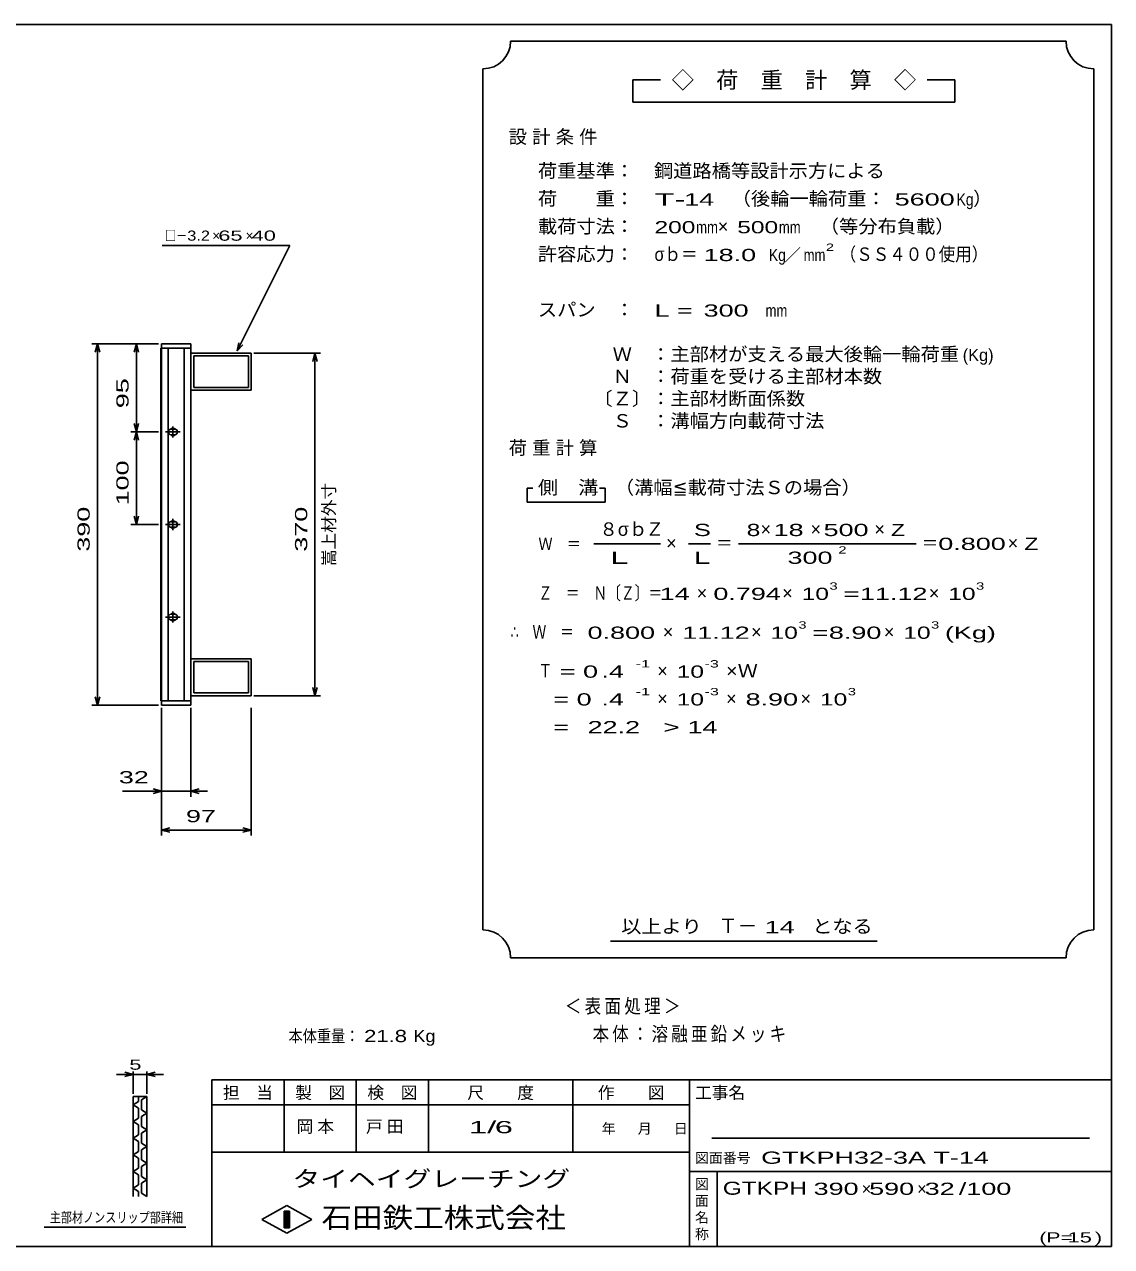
# Model space of a CAD drawing. Units: millimetres, scale not verified. Extents: x -1092 to 1039, y -770 to 632.
# Drawn here: x -136 to 1039, y -688 to 632 of the extents above; entities that cross this region are included whole.
import ezdxf
from ezdxf.enums import TextEntityAlignment as Align

# ---------------------------------------------------------------- set-up
doc = ezdxf.new("R2010")
doc.units = ezdxf.units.MM
doc.header["$LTSCALE"] = 6
for name, color, linetype, lineweight in [('0_2', 150, 'Continuous', 25), ('16', 3, 'Continuous', 25), ('22', 4, 'Continuous', 25), ('24', 2, 'Continuous', 25), ('32', 4, 'Continuous', 25)]:
    doc.layers.add(name, color=color, linetype=linetype, lineweight=lineweight)
doc.styles.add('ベクトル', font='')
doc.styles.get('ベクトル').set_extended_font_data('ベクトル')

msp = doc.modelspace()

# ---------------------------------------------------------------- linework, layer by layer
at = {"layer": '0_2'}
for p, q in [((-1037.4, 632.1), (1038.6, 632.1)), ((1038.6, 632.1), (1038.6, -687.9)), ((1038.6, -507.9), (66.6, -507.9)), ((66.6, -507.9), (66.6, -687.9)), ((144.6, -507.9), (144.6, -585.9)), ((222.6, -585.9), (222.6, -507.9)), ((300.6, -507.9), (300.6, -585.9)), ((456.6, -585.9), (456.6, -507.9)), ((582.6, -507.9), (582.6, -687.9)), ((582.6, -534.9), (66.6, -534.9)), ((1014.6, -570.9), (606.6, -570.9)), ((66.6, -585.9), (582.6, -585.9)), ((582.6, -606.9), (1038.6, -606.9)), ((612.6, -687.9), (612.6, -606.9)), ((120.6, -658.5), (147.6, -643.5)), ((147.6, -643.5), (174.6, -658.5)), ((147.6, -673.5), (120.6, -658.5)), ((144.6, -649.5), (150.6, -649.5)), ((144.6, -667.5), (144.6, -649.5)), ((144.6, -649.5), (145.8, -649.5)), ((145.8, -649.5), (145.8, -667.5)), ((147, -667.5), (147, -649.5)), ((147, -649.5), (148.2, -649.5)), ((174.6, -658.5), (147.6, -673.5)), ((148.2, -649.5), (148.2, -667.5)), ((149.4, -667.5), (149.4, -649.5)), ((149.4, -649.5), (150.6, -649.5)), ((150.6, -649.5), (150.6, -667.5)), ((150.6, -649.5), (150.6, -667.5)), ((150.6, -667.5), (144.6, -667.5)), ((145.8, -667.5), (147, -667.5)), ((148.2, -667.5), (149.4, -667.5)), ((1038.6, -687.9), (-1037.4, -687.9))]:
    msp.add_line(p, q, dxfattribs=at)
at = {"layer": '16'}
for p, q in [((11.3, -98.5), (11.3, 282.5)), ((11.3, 282.5), (12, 282.5)), ((44, 287), (12, 287)), ((12, 287), (12, 282.5)), ((12, 282.5), (44, 282.5)), ((12, 282.5), (12, -98.5)), ((44, 282.5), (12, 282.5)), ((19.5, 282.5), (19.5, -98.5)), ((36.5, -98.5), (36.5, 282.5)), ((44, 282.5), (44, 287)), ((44, -98.5), (44, 282.5)), ((44, 237), (44, 277)), ((44, 277), (109, 277)), ((47, 240), (47, 274)), ((47, 274), (106, 274)), ((106, 274), (106, 240)), ((109, 277), (109, 237)), ((106, 240), (47, 240)), ((109, 237), (44, 237)), ((24.5, 198), (24.5, 186)), ((16.5, 192), (32.5, 192)), ((26.5, 195), (22.5, 195)), ((22.5, 189), (26.5, 189)), ((26.5, 95), (22.5, 95)), ((24.5, 98), (24.5, 86)), ((16.5, 92), (32.5, 92)), ((22.5, 89), (26.5, 89)), ((16.5, -8), (32.5, -8)), ((26.5, -5), (22.5, -5)), ((22.5, -11), (26.5, -11)), ((24.5, -2), (24.5, -14)), ((44, -53), (44, -93)), ((109, -53), (44, -53)), ((47, -56), (47, -90)), ((106, -56), (47, -56)), ((106, -90), (106, -56)), ((109, -93), (109, -53)), ((47, -90), (106, -90)), ((12, -98.5), (11.3, -98.5)), ((12, -98.5), (44, -98.5)), ((12, -103), (12, -98.5)), ((12, -98.5), (44, -98.5)), ((44, -103), (12, -103)), ((44, -93), (109, -93)), ((44, -98.5), (44, -103))]:
    msp.add_line(p, q, dxfattribs=at)
for centre, radius, start, end in [((22.5, 192), 3, 90, 270), ((24.5, 192), 4, 46.6, 133.4), ((24.5, 192), 4, 226.6, 313.4), ((26.5, 192), 3, 270, 90), ((22.5, 92), 3, 90, 270), ((24.5, 92), 4, 46.6, 133.4), ((26.5, 92), 3, 270, 90), ((24.5, 92), 4, 226.6, 313.4), ((22.5, -8), 3, 90, 270), ((24.5, -8), 4, 46.6, 133.4), ((24.5, -8), 4, 226.6, 313.4), ((26.5, -8), 3, 270, 90)]:
    msp.add_arc(centre, radius, start, end, dxfattribs=at)
at = {"layer": '22'}
for p, q in [((151, 393.5), (13, 393.5)), ((94, 279.5), (151, 393.5)), ((9, 287), (-63, 287)), ((-57, 287), (-59.4, 278)), ((-54.6, 278), (-57, 287)), ((-57, 287), (-57, -103)), ((9, 287), (-21, 287)), ((-15, 287), (-17.4, 278)), ((-12.6, 278), (-15, 287)), ((-15, 287), (-15, 192)), ((94, 279.5), (95.8, 288.3)), ((94, 279.5), (100, 286.1)), ((112, 277), (184, 277)), ((178, 277), (175.6, 268)), ((180.4, 268), (178, 277)), ((178, 277), (178, -93)), ((-15, 192), (-17.4, 201)), ((-12.6, 201), (-15, 192)), ((-21, 192), (9, 192)), ((-15, 192), (-17.4, 183)), ((-12.6, 183), (-15, 192)), ((-15, 192), (-15, 92)), ((-15, 92), (-17.4, 101)), ((-12.6, 101), (-15, 92)), ((-21, 92), (9, 92)), ((178, -93), (175.6, -84)), ((180.4, -84), (178, -93)), ((-63, -103), (9, -103)), ((-57, -103), (-59.4, -94)), ((-54.6, -94), (-57, -103)), ((184, -93), (112, -93)), ((12, -106), (12, -202)), ((12, -244), (12, -106)), ((44, -202), (44, -106)), ((109, -244), (109, -106)), ((12, -196), (-30, -196)), ((12, -196), (3, -193.6)), ((3, -198.4), (12, -196)), ((12, -196), (44, -196)), ((44, -196), (53, -193.6)), ((53, -198.4), (44, -196)), ((44, -196), (62, -196)), ((12, -238), (21, -235.6)), ((109, -238), (100, -235.6)), ((21, -240.4), (12, -238)), ((12, -238), (109, -238)), ((100, -240.4), (109, -238))]:
    msp.add_line(p, q, dxfattribs=at)
at = {"layer": '24', "color": 4}
for p, q in [((989.4, 614.1), (389.4, 614.1)), ((359.4, 584.1), (359.4, -345.9)), ((1019.4, -345.9), (1019.4, 584.1)), ((551.4, 572.1), (521.4, 572.1)), ((521.4, 572.1), (521.4, 548.1)), ((869.4, 572.1), (839.4, 572.1)), ((869.4, 548.1), (869.4, 572.1)), ((521.4, 548.1), (869.4, 548.1)), ((413.4, 131.1), (407.4, 131.1)), ((407.4, 131.1), (407.4, 116.1)), ((491.4, 131.1), (485.4, 131.1)), ((491.4, 116.1), (491.4, 131.1)), ((407.4, 116.1), (491.4, 116.1)), ((479.4, 71.1), (551.4, 71.1)), ((581.4, 71.1), (605.4, 71.1)), ((635.4, 71.1), (827.4, 71.1)), ((497.4, -357.9), (785.4, -357.9)), ((389.4, -375.9), (989.4, -375.9))]:
    msp.add_line(p, q, dxfattribs=at)
for centre, start, end in [((359.4, 614.1), 270, 0), ((1019.4, 614.1), 180, 270), ((359.4, -375.9), 0, 90), ((1019.4, -375.9), 90, 180)]:
    msp.add_arc(centre, 30, start, end, dxfattribs=at)
at = {"layer": '32'}
for p, q in [((-18.6, -501.9), (-27.6, -499.5)), ((-18.6, -522.9), (-18.6, -498.9)), ((-3.6, -498.9), (-3.6, -522.9)), ((-3.6, -501.9), (5.4, -499.5)), ((-18.6, -501.9), (-36.6, -501.9)), ((-27.6, -504.3), (-18.6, -501.9)), ((-18.6, -501.9), (-3.6, -501.9)), ((5.4, -504.3), (-3.6, -501.9)), ((-3.6, -501.9), (14.4, -501.9)), ((-18.6, -525.9), (-3.6, -525.9)), ((-18.6, -633.9), (-18.6, -525.9)), ((-12.6, -525.9), (-12.6, -531.3)), ((-3.6, -525.9), (-9.6, -529.5)), ((-3.6, -525.9), (-3.6, -633.9)), ((-12.6, -531.3), (-18.6, -534.9)), ((-18.6, -534.9), (-12.6, -538.5)), ((-12.6, -538.5), (-12.6, -549.3)), ((-9.6, -529.5), (-9.6, -540.3)), ((-9.6, -540.3), (-3.6, -543.9)), ((-12.6, -549.3), (-18.6, -552.9)), ((-18.6, -552.9), (-12.6, -556.5)), ((-3.6, -543.9), (-9.6, -547.5)), ((-9.6, -547.5), (-9.6, -558.3)), ((-12.6, -567.3), (-18.6, -570.9)), ((-12.6, -556.5), (-12.6, -567.3)), ((-9.6, -558.3), (-3.6, -561.9)), ((-3.6, -561.9), (-9.6, -565.5)), ((-9.6, -565.5), (-9.6, -576.3)), ((-18.6, -570.9), (-12.6, -574.5)), ((-12.6, -574.5), (-12.6, -585.3)), ((-9.6, -576.3), (-3.6, -579.9)), ((-3.6, -579.9), (-9.6, -583.5)), ((-12.6, -585.3), (-18.6, -588.9)), ((-18.6, -588.9), (-12.6, -592.5)), ((-12.6, -592.5), (-12.6, -603.3)), ((-9.6, -583.5), (-9.6, -594.3)), ((-12.6, -603.3), (-18.6, -606.9)), ((-18.6, -606.9), (-12.6, -610.5)), ((-9.6, -594.3), (-3.6, -597.9)), ((-3.6, -597.9), (-9.6, -601.5)), ((-9.6, -601.5), (-9.6, -612.3)), ((-12.6, -610.5), (-12.6, -621.3)), ((-9.6, -612.3), (-3.6, -615.9)), ((-3.6, -615.9), (-9.6, -619.5)), ((-9.6, -619.5), (-9.6, -630.3)), ((-12.6, -621.3), (-18.6, -624.9)), ((-18.6, -624.9), (-12.6, -628.5)), ((-12.6, -628.5), (-12.6, -633.9)), ((-9.6, -630.3), (-3.6, -633.9)), ((38.4, -666.9), (-114.6, -666.9))]:
    msp.add_line(p, q, dxfattribs=at)

# ---------------------------------------------------------------- texts
at = {"layer": '0_2', "style": 'ベクトル'}
for s, height, p in [('担\u3000当', 13.2, (78.6, -521.7)), ('製\u3000図', 13.2, (156.6, -521.7)), ('検\u3000図', 13.2, (234.6, -521.7)), ('尺\u3000\u3000度', 13.2, (342.6, -521.7)), ('作\u3000\u3000図', 13.2, (483.6, -521.7)), ('工事名', 13.2, (588.6, -521.7)), ('年', 11, (487.8, -560.4)), ('月', 11, (526.8, -560.4)), ('日', 11, (565.8, -560.4)), ('図面番号', 11, (588.6, -592.2)), ('図', 11, (588.6, -620.4)), ('面', 11, (588.6, -638.4)), ('名', 11, (588.6, -656.4)), ('称', 11, (588.6, -674.4))]:
    msp.add_text(s, height=height, dxfattribs=at).set_placement(p, align=Align.MIDDLE_LEFT)
at = {"layer": '0_2', "color": 222, "style": 'ベクトル'}
for s, height, width, p in [('タイヘイグレーチング', 17.6, 1.25, (153.6, -614.7)), ('石田鉄工株式会社', 21.99, 1.1, (185.1, -656.7))]:
    msp.add_text(s, height=height, dxfattribs=dict(at, width=width)).set_placement(p, align=Align.MIDDLE_LEFT)
at = {"layer": '22', "color": 2, "style": 'ベクトル'}
for s, height, width, p in [('□－', 11, 0.8, (16, 404)), ('3.2', 11, 1.2, (40, 404)), (' 65 ', 11, 1.6, (67, 404)), (' 40 ', 11, 1.6, (103, 404)), (' 32 ', 13.2, 1.65, (-42, -181)), (' 97 ', 13.2, 1.65, (30.5, -223)), ('本体重量：', 13.2, 0.85, (149.4, -460.5)), (' 21.8', 13.2, 1.35, (224.4, -460.5)), ('Kg', 13.2, 1.1, (284.4, -460.5)), ('1/', 13.2, 2, (344.4, -558.9)), (' 6 ', 13.2, 2, (362.4, -558.9)), ('GTKPH32-3A T-14          ', 13.2, 1.65, (660, -591.9)), ('GTKPH', 14.08, 1.4, (618.6, -624.9)), (' 390 ', 13.2, 1.65, (708.6, -625.5)), (' 590 ', 13.2, 1.65, (768.6, -625.5)), (' 32 ', 13.2, 1.65, (828.6, -625.5)), ('/', 13.2, 1.65, (873.6, -625.5)), (' 100 ', 13.2, 1.65, (873.6, -625.5)), ('(P=', 11, 1.55, (960.6, -678)), (' 15 ', 11, 1.6, (984.6, -678)), (')', 11, 1.6, (1020.6, -678))]:
    msp.add_text(s, height=height, dxfattribs=dict(at, width=width)).set_placement(p, align=Align.MIDDLE_LEFT)
for height, p in [(11, (67, 404)), (11, (103, 404)), (13.2, (768.6, -625.5)), (13.2, (828.6, -625.5))]:
    msp.add_text('×', height=height, dxfattribs=at).set_placement(p, align=Align.MIDDLE_LEFT)
at = {"layer": '22', "color": 2, "style": 'ベクトル', "width": 1.65}
for s, p in [(' 95 ', (-30, 209.5)), (' 100 ', (-30, 104.5)), (' 390 ', (-72, 54.5)), (' 370', (163, 54.5))]:
    msp.add_text(s, height=13.2, rotation=90, dxfattribs=at).set_placement(p, align=Align.MIDDLE_LEFT)
at = {"layer": '22', "color": 2, "style": 'ベクトル'}
msp.add_text('嵩上材外寸', height=13.2, rotation=90, dxfattribs=at).set_placement((193, 47), align=Align.MIDDLE_LEFT)
at = {"layer": '22', "color": 2, "attachment_point": 4, "style": 'ベクトル'}
for s, insert, char_height in [('\\T1.2;\\W0.85;＜表面処理＞', (447.9, -429), 15.4), ('\\T1.19;\\W0.85;本体：溶融亜鉛メッキ', (477.9, -459), 15.4), ('\\T1.25;岡本\u3000', (158.1, -558.9), 13.2), ('\\T1.25;戸田\u3000', (233.1, -558.9), 13.2)]:
    msp.add_mtext(s, dxfattribs=dict(at, insert=insert, char_height=char_height))
at = {"layer": '24', "style": 'ベクトル'}
for s, height, p in [('◇\u3000荷\u3000重\u3000計\u3000算\u3000◇', 17.6, (563.4, 572.1)), ('）', 14.5, (889.2, 444)), ('×', 14.5, (613.2, 414)), ('／', 13.2, (684.9, 383.1)), ('(Kg)', 13.2, (877.8, 275.1)), ('８', 14.5, (485.4, 87)), ('σｂ', 14.52, (505.2, 87)), ('Ｚ', 14.5, (535.2, 87)), ('×', 14.5, (659.4, 87)), ('×', 14.5, (713.4, 87)), ('×', 14.5, (782.4, 87)), ('×', 14.5, (557.4, 72)), ('×', 14.5, (926.4, 72)), ('×', 14.5, (590.4, 18)), ('×', 14.5, (682.8, 18)), ('×', 14.5, (841.2, 18)), ('×', 14.5, (553.8, -24)), ('×', 14.5, (649.2, -24)), ('×', 14.5, (792.6, -24)), ('×', 14.5, (547.8, -66)), ('×', 14.5, (547.8, -96)), ('×', 14.5, (622.2, -96)), ('×', 14.5, (702.6, -96)), ('Ｔ－', 15.4, (613.8, -341.4))]:
    msp.add_text(s, height=height, dxfattribs=at).set_placement(p, align=Align.MIDDLE_LEFT)
for s, height, width, p in [('荷重基準：\u3000', 14.52, 1.05, (418.8, 474)), ('鋼道路橋等設計示方による', 14.52, 1.05, (544.2, 474)), ('荷\u3000\u3000重：\u3000', 14.52, 1.05, (418.8, 444)), ('T-', 13.2, 2, (544.8, 443.1)), (' 14 ', 13.2, 1.65, (568.8, 443.1)), ('（後輪一輪荷重：', 14.52, 1.05, (628.2, 444)), (' 5600', 13.2, 1.65, (796.2, 443.1)), ('Kg', 13.2, 0.85, (871.2, 443.1)), ('載荷寸法：\u3000', 14.52, 1.05, (418.8, 414)), ('\u3000（等分布負載）', 14.52, 1.05, (702.6, 414)), ('200', 13.2, 1.5, (544.8, 413.1)), ('mm', 13.2, 0.8, (589.8, 413.1)), ('500', 13.2, 1.5, (634.2, 413.1)), ('mm', 13.2, 0.8, (679.2, 413.1)), ('許容応力：\u3000', 14.52, 1.05, (418.8, 384)), ('σｂ＝', 14.52, 0.9, (544.8, 384)), (' 18.0', 13.2, 1.65, (589.8, 383.1)), ('Kg', 13.2, 0.85, (668.4, 383.1)), ('mm', 13.2, 0.8, (705.9, 383.1)), ('2', 7.92, 1.5, (729.9, 391.5)), ('（ＳＳ４００使用）', 14.52, 0.9, (744.9, 384)), ('スパン\u3000：\u3000', 14.52, 1.05, (418.8, 324)), ('L =', 13.2, 1.65, (544.8, 323.1)), (' 300 ', 13.2, 1.65, (589.8, 323.1)), ('mm', 13.2, 0.8, (664.8, 323.1)), ('\u3000Ｗ\u3000：主部材が支える最大後輪一輪荷重', 14.52, 1.05, (478.8, 276)), ('\u3000Ｎ\u3000：荷重を受ける主部材本数', 14.52, 1.05, (478.8, 252)), ('〔Ｚ〕：主部材断面係数', 14.52, 1.05, (478.8, 228)), ('\u3000Ｓ\u3000：溝幅方向載荷寸法', 14.52, 1.05, (478.8, 204)), ('側\u3000溝', 14.52, 1.1, (418.8, 132)), ('\u3000（溝幅≦載荷寸法Ｓの場合）', 14.52, 1.05, (481.2, 132)), ('S', 13.2, 1.55, (587.4, 86.1)), ('8', 13.2, 1.5, (644.4, 86.1)), (' 18 ', 13.2, 1.65, (665.4, 86.1)), (' 500 ', 13.2, 1.65, (719.4, 86.1)), ('Z', 13.2, 1.4, (800.4, 86.1)), ('Ｗ\u3000＝', 13.2, 0.85, (419.4, 71.1)), ('＝', 14.5, 0.9, (611.4, 72)), ('2', 7.92, 1.5, (743.4, 64.5)), ('＝', 14.5, 0.9, (833.4, 72)), ('0.800', 13.2, 1.65, (851.4, 71.1)), ('Z', 13.2, 1.4, (944.4, 71.1)), ('L', 13.2, 1.8, (587.4, 56.1)), (' 300 ', 13.2, 1.65, (680.4, 56.1)), ('Ｚ\u3000＝\u3000Ｎ〔Ｚ〕＝', 14.52, 0.75, (419.4, 18)), ('3', 7.92, 1.5, (733.8, 25.5)), ('3', 7.92, 1.5, (892.2, 25.5)), (' 14 ', 13.2, 1.65, (542.4, 17.1)), ('0.794', 13.2, 1.65, (608.4, 17.1)), ('10', 13.2, 1.5, (703.8, 17.1)), ('=', 13.2, 1.7, (748.8, 17.1)), ('11.12', 13.2, 1.65, (766.8, 17.1)), ('10', 13.2, 1.5, (862.2, 17.1)), ('3', 7.92, 1.5, (700.2, -16.5)), ('3', 7.92, 1.5, (843.6, -16.5)), ('∴\u3000Ｗ\u3000＝', 14.52, 0.75, (389.4, -24)), (' 0.800', 13.2, 1.65, (464.4, -24.9)), ('11.12', 13.2, 1.65, (574.8, -24.9)), ('10', 13.2, 1.5, (670.2, -24.9)), ('=', 13.2, 1.7, (715.2, -24.9)), ('8.90', 13.2, 1.65, (733.2, -24.9)), ('10', 13.2, 1.5, (813.6, -24.9)), ('(Kg)', 13.2, 1.65, (858.6, -24.9)), ('Ｔ', 14.5, 0.75, (419.4, -66)), (' = 0', 13.2, 1.65, (434.4, -66.9)), (' .4 ', 13.2, 1.65, (479.4, -66.9)), ('-1', 7.92, 1.65, (524.4, -58.5)), ('10', 13.2, 1.5, (568.8, -66.9)), ('-3', 7.92, 1.65, (598.8, -58.5)), ('×Ｗ', 14.52, 1.1, (622.2, -66)), ('  = 0', 13.2, 1.65, (419.4, -96.9)), (' .4 ', 13.2, 1.65, (479.4, -96.9)), ('-1', 7.92, 1.65, (524.4, -88.5)), ('10', 13.2, 1.5, (568.8, -96.9)), ('-3', 7.92, 1.65, (598.8, -88.5)), ('8.90', 13.2, 1.65, (643.2, -96.9)), ('10', 13.2, 1.5, (723.6, -96.9)), ('3', 7.92, 1.5, (753.6, -88.5)), ('  =', 13.2, 1.65, (419.4, -126.9)), (' 22.2', 13.2, 1.65, (464.4, -126.9)), ('>', 13.2, 1.7, (554.4, -126.9)), (' 14 ', 13.2, 1.65, (572.4, -126.9)), ('以上より\u3000', 14.52, 1.1, (508.8, -342)), (' 14 ', 13.2, 1.65, (655.8, -342.9)), ('となる', 14.52, 1.1, (715.2, -342))]:
    msp.add_text(s, height=height, dxfattribs=dict(at, width=width)).set_placement(p, align=Align.MIDDLE_LEFT)
at = {"layer": '24', "attachment_point": 4, "style": 'ベクトル'}
for s, insert, char_height in [('\\T1.28;設計条件', (387.3, 510), 14.52), ('\\T1.28;荷重計算', (387.3, 174), 14.52), ('\\T1.5;\\W2;\\~L\\~', (482.4, 56.1), 13.2)]:
    msp.add_mtext(s, dxfattribs=dict(at, insert=insert, char_height=char_height))
at = {"layer": '32', "color": 2, "style": 'ベクトル'}
for s, width, p in [(' 5 ', 1.6, (-29.1, -491.4)), ('主部材ノンスリップ部詳細', 0.8, (-108.6, -656.4))]:
    msp.add_text(s, height=11, dxfattribs=dict(at, width=width)).set_placement(p, align=Align.MIDDLE_LEFT)

doc.saveas('drawing.dxf')
